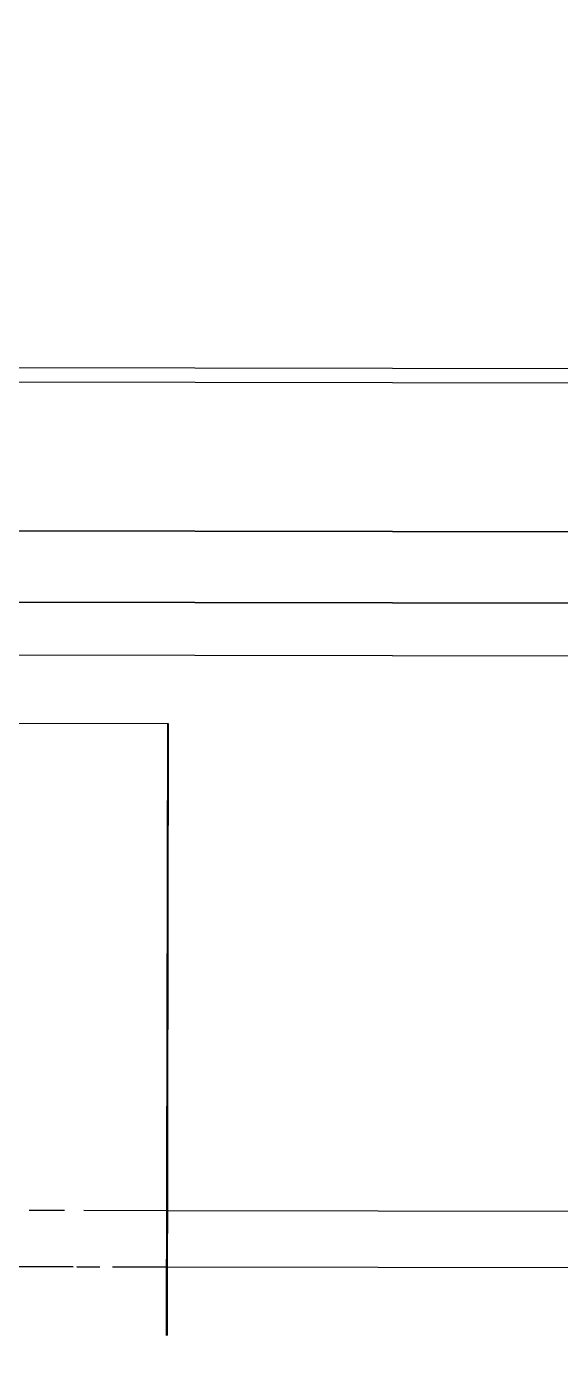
# Model space of a CAD drawing. Header units: metres. Extents: x -354 to -91, y 3 to 562.
# Drawn here: x -272.5473 to -272.395, y 509.71 to 510.0884 of the extents above; entities that cross this region are included whole.
import ezdxf

# ---------------------------------------------------------------- set-up
doc = ezdxf.new("R2010")
doc.units = ezdxf.units.M
doc.layers.add('A-DETL-GENF', color=7, linetype='Continuous', lineweight=9)
doc.layers.add('A-GENM', color=7, linetype='Continuous', lineweight=25)

# ---------------------------------------------------------------- blocks, each defined once
blk = doc.blocks.new('T2DPAA-T2D-C3S-RW-M2D-100010_dwg-40802999-DRG-2873034 - CONSTRUCTION SEQUENCE STAGE A8')
at = {"color": 254, "lineweight": 25, "true_color": 0xd0d0d0}
for p, q in [((14.48871, -592.81444), (14.48615, -592.80476)), ((14.49614, -592.84262), (14.49012, -592.81978)), ((14.66164, -593.46983), (14.49614, -592.84262))]:
    blk.add_line(p, q, dxfattribs=at)
blk = doc.blocks.new('T2DPAA-T2D-PWC-RW-M2D-100010_RoadDesign_rvt-1-DRG-2873034 - CONSTRUCTION SEQUENCE STAGE A8')
at = {"color": 254, "lineweight": 25, "true_color": 0xd0d0d0, "rotation": 75.11694444444437}
blk.add_blockref('T2DPAA-T2D-C3S-RW-M2D-100010_dwg-40802999-DRG-2873034 - CONSTRUCTION SEQUENCE STAGE A8', (-1722.33704, 648.01046), dxfattribs=at)
blk = doc.blocks.new('T2D Feature Wall Adaptive V6 - Vertical-67397289-DRG-2873034 - CONSTRUCTION SEQUENCE STAGE A8')
at = {"layer": 'A-GENM', "color": 253, "true_color": 0xa3a3a3}
for p, q in [((0.00999, -0.87122), (0.00999, -0.22255)), ((0.01, -0.87122), (0.01, -0.22255)), ((-0.20001, -0.22418), (-0.20001, -1.19516)), ((-0.2, -1.19516), (-0.2, -0.22418)), ((0.00999, -0.88663), (0.00999, -0.87122)), ((0.01, -0.88663), (0.01, -0.87122)), ((0.00999, -0.89677), (0.00999, -0.89023)), ((0.01, -0.89676), (0.01, -0.89023)), ((0.00999, -0.93504), (0.00999, -0.89779)), ((0.01, -0.93504), (0.01, -0.89778))]:
    blk.add_line(p, q, dxfattribs=at)
blk = doc.blocks.new('Adaptive point Fascia Panel Bracket - Type T04-V7-DRG-2873034 - CONSTRUCTION SEQUENCE STAGE A8')
at = {"layer": 'A-GENM', "color": 253, "true_color": 0xa3a3a3}
for p, q in [((-1145.65952, 509.88944), (-1145.97587, 509.89)), ((-1145.65952, 509.88944), (-1145.97587, 509.89)), ((-1145.65952, 509.88944), (-1145.65983, 509.71488)), ((-1145.65919, 509.88944), (-1145.65952, 509.88944)), ((-1145.6595, 509.71488), (-1145.65919, 509.88944))]:
    blk.add_line(p, q, dxfattribs=at)
blk = doc.blocks.new('SCR_NW_3 - SCR_NW_3-66978935-DRG-2873034 - CONSTRUCTION SEQUENCE STAGE A8')
at = {"layer": 'A-GENM', "color": 253, "true_color": 0xa3a3a3}
for p, q in [((0.0629, 0.45594), (1.11163, 0.45593)), ((1.18763, 0.45198), (0.06291, 0.45198))]:
    blk.add_line(p, q, dxfattribs=at)
blk = doc.blocks.new('Barrier-Precast-MPB-03-B - Typical-68652177-DRG-2873034 - CONSTRUCTION SEQUENCE STAGE A8')
at = {"layer": 'A-GENM', "color": 253, "true_color": 0xa3a3a3}
for p, q in [((-0.57873, 1.05779), (-0.57952, 0.08681)), ((-0.57952, 0.08681), (-0.57873, 1.05779)), ((-0.56453, 0.08886), (-0.56374, 1.05927)), ((-0.56452, 0.08886), (-0.56373, 1.05927))]:
    blk.add_line(p, q, dxfattribs=at)
blk = doc.blocks.new('T2DPAA-T2D-C3S-RS-M3D-100334_rvt-1-DRG-2873034 - CONSTRUCTION SEQUENCE STAGE A8')
at = {"layer": 'A-GENM', "color": 253, "lineweight": 25, "true_color": 0xa3a3a3, "extrusion": (0, 0, -1), "rotation": 0.101852644251858}
blk.add_blockref('SCR_NW_3 - SCR_NW_3-66978935-DRG-2873034 - CONSTRUCTION SEQUENCE STAGE A8', (1144.88068, 509.53361), dxfattribs=at)
at = {"layer": 'A-GENM', "color": 253, "lineweight": 25, "true_color": 0xa3a3a3}
for name, p, rotation in [('T2D Feature Wall Adaptive V6 - Vertical-67397289-DRG-2873034 - CONSTRUCTION SEQUENCE STAGE A8', (-1144.78856, 509.74289), 269.8981468929444), ('Barrier-Precast-MPB-03-B - Typical-68652177-DRG-2873034 - CONSTRUCTION SEQUENCE STAGE A8', (-1146.06795, 509.34517), 269.9446405794573)]:
    blk.add_blockref(name, p, dxfattribs=dict(at, rotation=rotation))
blk.add_blockref('Adaptive point Fascia Panel Bracket - Type T04-V7-DRG-2873034 - CONSTRUCTION SEQUENCE STAGE A8', (0, 0), dxfattribs=at)

msp = doc.modelspace()

# ---------------------------------------------------------------- hatches: boundary and pattern name
at = {"layer": 'A-DETL-GENF'}
h = msp.add_hatch(dxfattribs=at)
h.set_pattern_fill('FP_5', color=256, style=0, pattern_type=2)
h.set_pattern_definition([(45, (-500.2926, -694.024), (-0.42426407, 0.42426407), [])])
h.paths.add_polyline_path([(-272.1379, 504.63178), (-272.13788, 504.63178), (-272.12944, 509.38177), (-269.01623, 509.37624), (-269.0148, 509.6107), (-269.00758, 509.61069), (-269.00572, 509.37622), (-268.73368, 509.37573), (-268.64153, 509.90465), (-268.64134, 509.90576), (-266.763, 520.68695), (-275.82462, 520.68695), (-275.82462, 504.63833), (-272.16543, 504.63183)])
h.paths.add_polyline_path([(-273.88277, 509.08985), (-273.88278, 509.08985), (-273.88278, 509.09314)])
h.paths.add_polyline_path([(-274.27368, 509.63066), (-274.27368, 509.63067), (-274.26757, 509.63067)])
h.paths.add_polyline_path([(-271.00494, 509.70557), (-271.00294, 509.70584), (-271.00293, 509.70584)])
h.paths.add_polyline_path([(-273.39919, 509.70804), (-273.39919, 509.70805), (-273.36513, 509.70804)])
h.paths.add_polyline_path([(-269.66251, 509.72493), (-269.66251, 509.72494), (-269.6571, 509.72493)])
h.paths.add_polyline_path([(-270.31511, 509.72591), (-270.31511, 509.72591), (-270.31229, 509.72591)])
h.paths.add_polyline_path([(-268.64153, 509.90465), (-268.64145, 509.9051), (-268.64607, 509.90511)])

# ---------------------------------------------------------------- block references
at = {"lineweight": 5}
for name in ['T2DPAA-T2D-C3S-RS-M3D-100334_rvt-1-DRG-2873034 - CONSTRUCTION SEQUENCE STAGE A8', 'T2DPAA-T2D-PWC-RW-M2D-100010_RoadDesign_rvt-1-DRG-2873034 - CONSTRUCTION SEQUENCE STAGE A8']:
    msp.add_blockref(name, (873.15239, 0), dxfattribs=at)

doc.saveas('drawing.dxf')
